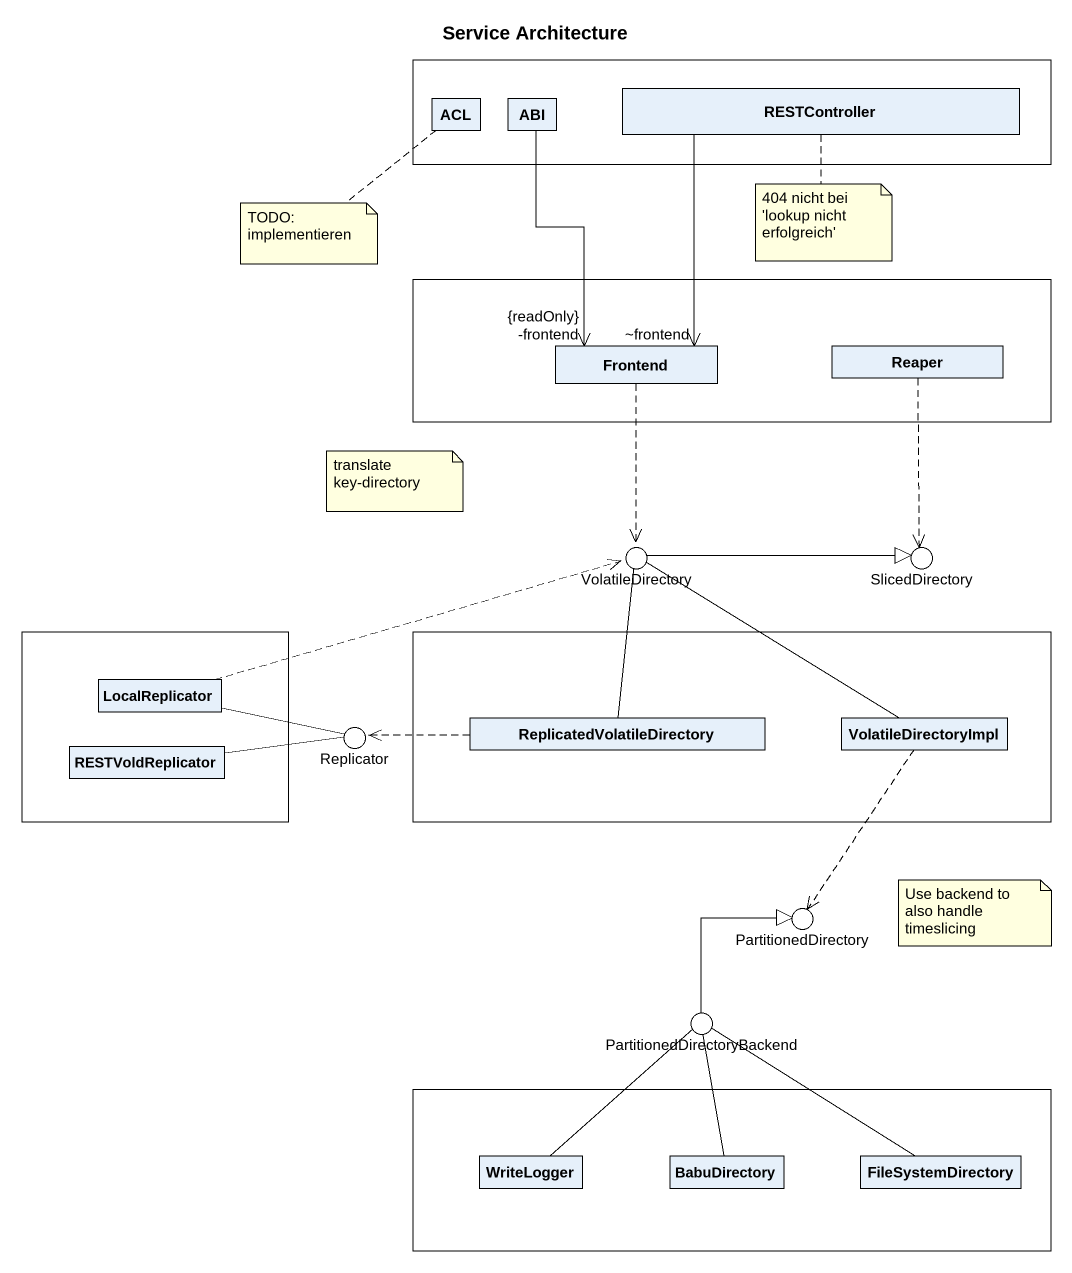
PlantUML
@startuml
title Service Architecture
allowmixing
hide circle
hide empty members
rectangle " " as rectangle1 {
  class ACL
  class ABI
  class RESTController
}
rectangle " " as rectangle2 {
  class Frontend
  class Reaper
}
() VolatileDirectory
() SlicedDirectory
rectangle " " as rectangle3 {
  class LocalReplicator
  class RESTVoldReplicator
}
rectangle " " as rectangle4 {
  class ReplicatedVolatileDirectory
  class VolatileDirectoryImpl
}
() Replicator
() PartitionedDirectory
() PartitionedDirectoryBackend
rectangle " " as rectangle5 {
  class WriteLogger
  class BabuDirectory
  class FileSystemDirectory
}
Frontend "-frontend\n{readOnly}" <-up- ABI
Frontend "~frontend" <-up- RESTController
Frontend ..> VolatileDirectory
Reaper ..> SlicedDirectory
VolatileDirectory -right-|> SlicedDirectory
LocalReplicator .right.> VolatileDirectory
LocalReplicator -right- Replicator
RESTVoldReplicator -right- Replicator
ReplicatedVolatileDirectory -up- VolatileDirectory
ReplicatedVolatileDirectory .left.> Replicator
VolatileDirectoryImpl -up- VolatileDirectory
VolatileDirectoryImpl ..> PartitionedDirectory
PartitionedDirectoryBackend -up-|> PartitionedDirectory
WriteLogger -up- PartitionedDirectoryBackend
BabuDirectory -up- PartitionedDirectoryBackend
FileSystemDirectory -up- PartitionedDirectoryBackend
note bottom of ACL : TODO: implementieren
note bottom of RESTController : 404 nicht bei 'lookup nicht erfolgreich'
note as N3
  translate key-directory
end note
note as N4
  Use backend to also handle timeslicing
end note
@enduml
